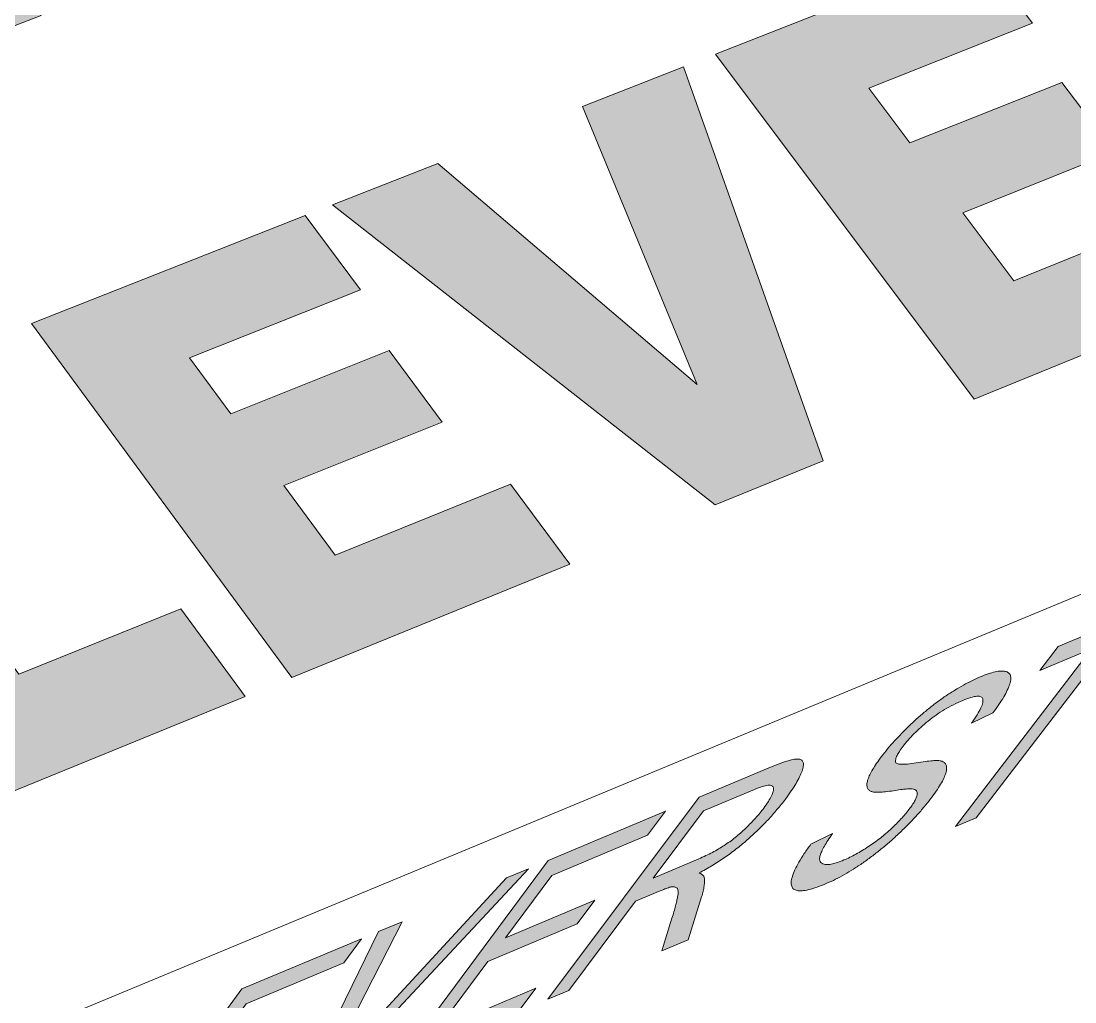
# Model space of a CAD drawing. Header units: millimetres. Extents: x 63.4 to 146.5, y -188.5 to -109.4.
# Drawn here: x 108.37 to 125.65, y -161.1 to -145.03 of the extents above; entities that cross this region are included whole.
import ezdxf

# ---------------------------------------------------------------- set-up
doc = ezdxf.new("R2010")
doc.units = ezdxf.units.MM
doc.header["$MEASUREMENT"] = 0
doc.layers.add('Ebene 1', color=7, linetype='Continuous', lineweight=0)

# ---------------------------------------------------------------- blocks, each defined once
blk = doc.blocks.new('Block_7')
at = {"layer": 'Ebene 1', "true_color": 0x1d1d1b, "transparency": 33554687}
h = blk.add_hatch(color=250, dxfattribs=at)
h.dxf.hatch_style = 2
h.paths.add_polyline_path([(127.412, -154.423), (125.37, -155.279), (125.07, -155.673), (125.92, -155.316), (123.689, -158.226), (124.029, -158.083), (126.261, -155.172), (127.11, -154.816), (127.412, -154.423)])
h = blk.add_hatch(color=250, dxfattribs=at)
h.dxf.hatch_style = 2
edge = h.paths.add_edge_path()
edge.add_spline(control_points=[(124.09, -155.777), (124.046, -155.796), (124.001, -155.816), (123.956, -155.838), (123.911, -155.861), (123.864, -155.885), (123.817, -155.911), (123.77, -155.938), (123.722, -155.966), (123.673, -155.996), (123.624, -156.026), (123.575, -156.058), (123.524, -156.092), (123.474, -156.126), (123.425, -156.161), (123.376, -156.198), (123.327, -156.234), (123.278, -156.272), (123.23, -156.311), (123.182, -156.35), (123.134, -156.391), (123.087, -156.432), (123.04, -156.474), (122.993, -156.518), (122.946, -156.562), (122.9, -156.607), (122.855, -156.651), (122.812, -156.695), (122.769, -156.739), (122.728, -156.783), (122.688, -156.826), (122.649, -156.87), (122.611, -156.913), (122.576, -156.956), (122.54, -156.998), (122.507, -157.041), (122.475, -157.082), (122.446, -157.12), (122.42, -157.157), (122.396, -157.191), (122.372, -157.226), (122.351, -157.259), (122.333, -157.29), (122.314, -157.321), (122.299, -157.351), (122.285, -157.378), (122.272, -157.406), (122.262, -157.432), (122.254, -157.456), (122.245, -157.481), (122.24, -157.503), (122.237, -157.524), (122.235, -157.544), (122.236, -157.562), (122.239, -157.578), (122.243, -157.594), (122.25, -157.608), (122.259, -157.619), (122.269, -157.631), (122.281, -157.641), (122.296, -157.648), (122.308, -157.655), (122.323, -157.659), (122.343, -157.662), (122.363, -157.665), (122.387, -157.667), (122.416, -157.667), (122.444, -157.666), (122.477, -157.664), (122.514, -157.661), (122.551, -157.657), (122.593, -157.652), (122.638, -157.646), (122.684, -157.638), (122.725, -157.632), (122.762, -157.627), (122.799, -157.622), (122.832, -157.618), (122.86, -157.616), (122.888, -157.613), (122.912, -157.611), (122.931, -157.611), (122.95, -157.61), (122.965, -157.61), (122.976, -157.612), (122.993, -157.614), (123.008, -157.617), (123.02, -157.622), (123.031, -157.627), (123.041, -157.634), (123.048, -157.642), (123.055, -157.65), (123.059, -157.66), (123.061, -157.671), (123.063, -157.682), (123.062, -157.695), (123.059, -157.71), (123.056, -157.724), (123.052, -157.739), (123.045, -157.756), (123.038, -157.773), (123.029, -157.791), (123.018, -157.811), (123.007, -157.831), (122.994, -157.853), (122.978, -157.875), (122.963, -157.898), (122.945, -157.922), (122.926, -157.948), (122.906, -157.974), (122.885, -158), (122.863, -158.026), (122.842, -158.051), (122.819, -158.077), (122.795, -158.103), (122.771, -158.129), (122.746, -158.155), (122.72, -158.181), (122.693, -158.207), (122.666, -158.233), (122.638, -158.26), (122.609, -158.287), (122.579, -158.314), (122.549, -158.34), (122.519, -158.366), (122.488, -158.391), (122.457, -158.416), (122.425, -158.441), (122.393, -158.465), (122.36, -158.488), (122.328, -158.512), (122.295, -158.535), (122.261, -158.557), (122.226, -158.58), (122.192, -158.602), (122.158, -158.622), (122.124, -158.643), (122.091, -158.662), (122.057, -158.681), (122.024, -158.699), (121.991, -158.716), (121.958, -158.732), (121.925, -158.748), (121.892, -158.763), (121.86, -158.776), (121.823, -158.792), (121.789, -158.805), (121.758, -158.816), (121.726, -158.826), (121.697, -158.835), (121.67, -158.84), (121.643, -158.846), (121.618, -158.85), (121.596, -158.851), (121.574, -158.852), (121.554, -158.851), (121.537, -158.847), (121.52, -158.843), (121.506, -158.837), (121.495, -158.829), (121.484, -158.821), (121.476, -158.811), (121.47, -158.799), (121.464, -158.787), (121.461, -158.773), (121.461, -158.757), (121.461, -158.741), (121.464, -158.724), (121.47, -158.704), (121.476, -158.683), (121.485, -158.66), (121.496, -158.635), (121.508, -158.609), (121.522, -158.581), (121.539, -158.551), (121.556, -158.521), (121.575, -158.489), (121.597, -158.454), (121.619, -158.42), (121.643, -158.383), (121.67, -158.344), (121.67, -158.344), (121.319, -158.516), (121.319, -158.516), (121.279, -158.571), (121.242, -158.622), (121.21, -158.671), (121.177, -158.721), (121.148, -158.767), (121.122, -158.812), (121.097, -158.856), (121.075, -158.898), (121.057, -158.937), (121.039, -158.976), (121.024, -159.012), (121.014, -159.047), (121.003, -159.08), (120.997, -159.111), (120.995, -159.137), (120.994, -159.164), (120.996, -159.186), (121.003, -159.205), (121.01, -159.225), (121.02, -159.24), (121.035, -159.252), (121.05, -159.264), (121.07, -159.272), (121.093, -159.276), (121.116, -159.282), (121.143, -159.283), (121.175, -159.281), (121.206, -159.278), (121.243, -159.272), (121.283, -159.262), (121.324, -159.252), (121.369, -159.238), (121.419, -159.221), (121.469, -159.203), (121.523, -159.182), (121.581, -159.157), (121.627, -159.138), (121.674, -159.116), (121.722, -159.092), (121.77, -159.069), (121.818, -159.043), (121.867, -159.015), (121.917, -158.987), (121.967, -158.957), (122.018, -158.924), (122.069, -158.892), (122.121, -158.857), (122.174, -158.821), (122.227, -158.784), (122.279, -158.746), (122.331, -158.706), (122.383, -158.667), (122.434, -158.626), (122.485, -158.585), (122.536, -158.543), (122.587, -158.5), (122.637, -158.455), (122.687, -158.411), (122.736, -158.366), (122.785, -158.319), (122.834, -158.272), (122.882, -158.225), (122.927, -158.179), (122.973, -158.132), (123.016, -158.086), (123.057, -158.041), (123.099, -157.996), (123.138, -157.951), (123.175, -157.906), (123.212, -157.862), (123.248, -157.818), (123.281, -157.774), (123.315, -157.73), (123.345, -157.688), (123.373, -157.648), (123.4, -157.608), (123.424, -157.571), (123.444, -157.536), (123.465, -157.5), (123.483, -157.468), (123.497, -157.437), (123.511, -157.406), (123.522, -157.378), (123.529, -157.352), (123.537, -157.326), (123.542, -157.302), (123.543, -157.28), (123.544, -157.259), (123.542, -157.24), (123.536, -157.223), (123.53, -157.206), (123.52, -157.192), (123.507, -157.181), (123.493, -157.169), (123.477, -157.16), (123.456, -157.154), (123.441, -157.15), (123.422, -157.148), (123.397, -157.147), (123.373, -157.146), (123.343, -157.147), (123.309, -157.149), (123.275, -157.152), (123.235, -157.156), (123.191, -157.162), (123.147, -157.167), (123.098, -157.175), (123.043, -157.184), (122.989, -157.193), (122.941, -157.2), (122.9, -157.204), (122.859, -157.208), (122.824, -157.209), (122.796, -157.208), (122.767, -157.206), (122.745, -157.202), (122.73, -157.196), (122.715, -157.189), (122.707, -157.179), (122.705, -157.166), (122.703, -157.154), (122.704, -157.14), (122.708, -157.123), (122.712, -157.106), (122.72, -157.087), (122.73, -157.066), (122.74, -157.045), (122.754, -157.022), (122.77, -156.996), (122.787, -156.971), (122.807, -156.943), (122.829, -156.913), (122.855, -156.879), (122.884, -156.844), (122.914, -156.81), (122.944, -156.775), (122.976, -156.741), (123.011, -156.706), (123.045, -156.671), (123.081, -156.637), (123.119, -156.603), (123.158, -156.568), (123.198, -156.534), (123.24, -156.5), (123.283, -156.465), (123.326, -156.432), (123.371, -156.401), (123.416, -156.369), (123.462, -156.34), (123.51, -156.311), (123.557, -156.283), (123.605, -156.257), (123.655, -156.232), (123.704, -156.207), (123.755, -156.184), (123.807, -156.162), (123.856, -156.141), (123.9, -156.125), (123.939, -156.114), (123.977, -156.102), (124.01, -156.095), (124.038, -156.093), (124.065, -156.09), (124.087, -156.093), (124.103, -156.1), (124.119, -156.107), (124.13, -156.118), (124.135, -156.134), (124.14, -156.151), (124.14, -156.171), (124.135, -156.196), (124.129, -156.221), (124.119, -156.25), (124.104, -156.283), (124.088, -156.317), (124.068, -156.354), (124.043, -156.396), (124.017, -156.438), (123.987, -156.484), (123.952, -156.535), (123.952, -156.535), (124.302, -156.367), (124.302, -156.367), (124.338, -156.318), (124.371, -156.272), (124.401, -156.228), (124.43, -156.184), (124.457, -156.143), (124.479, -156.103), (124.502, -156.064), (124.522, -156.027), (124.538, -155.992), (124.555, -155.957), (124.568, -155.924), (124.578, -155.893), (124.587, -155.863), (124.593, -155.837), (124.595, -155.813), (124.596, -155.789), (124.594, -155.769), (124.588, -155.751), (124.582, -155.734), (124.572, -155.72), (124.559, -155.709), (124.545, -155.698), (124.527, -155.69), (124.506, -155.685), (124.485, -155.68), (124.46, -155.678), (124.432, -155.68), (124.404, -155.681), (124.373, -155.686), (124.338, -155.694), (124.303, -155.701), (124.265, -155.712), (124.224, -155.726), (124.182, -155.74), (124.138, -155.757), (124.09, -155.777)], knot_values=[0, 0, 0, 0, 1, 1, 1, 2, 2, 2, 3, 3, 3, 4, 4, 4, 5, 5, 5, 6, 6, 6, 7, 7, 7, 8, 8, 8, 9, 9, 9, 10, 10, 10, 11, 11, 11, 12, 12, 12, 13, 13, 13, 14, 14, 14, 15, 15, 15, 16, 16, 16, 17, 17, 17, 18, 18, 18, 19, 19, 19, 20, 20, 20, 21, 21, 21, 22, 22, 22, 23, 23, 23, 24, 24, 24, 25, 25, 25, 26, 26, 26, 27, 27, 27, 28, 28, 28, 29, 29, 29, 30, 30, 30, 31, 31, 31, 32, 32, 32, 33, 33, 33, 34, 34, 34, 35, 35, 35, 36, 36, 36, 37, 37, 37, 38, 38, 38, 39, 39, 39, 40, 40, 40, 41, 41, 41, 42, 42, 42, 43, 43, 43, 44, 44, 44, 45, 45, 45, 46, 46, 46, 47, 47, 47, 48, 48, 48, 49, 49, 49, 50, 50, 50, 51, 51, 51, 52, 52, 52, 53, 53, 53, 54, 54, 54, 55, 55, 55, 56, 56, 56, 57, 57, 57, 58, 58, 58, 59, 59, 59, 60, 60, 60, 61, 61, 61, 62, 62, 62, 63, 63, 63, 64, 64, 64, 65, 65, 65, 66, 66, 66, 67, 67, 67, 68, 68, 68, 69, 69, 69, 70, 70, 70, 71, 71, 71, 72, 72, 72, 73, 73, 73, 74, 74, 74, 75, 75, 75, 76, 76, 76, 77, 77, 77, 78, 78, 78, 79, 79, 79, 80, 80, 80, 81, 81, 81, 82, 82, 82, 83, 83, 83, 84, 84, 84, 85, 85, 85, 86, 86, 86, 87, 87, 87, 88, 88, 88, 89, 89, 89, 90, 90, 90, 91, 91, 91, 92, 92, 92, 93, 93, 93, 94, 94, 94, 95, 95, 95, 96, 96, 96, 97, 97, 97, 98, 98, 98, 99, 99, 99, 100, 100, 100, 101, 101, 101, 102, 102, 102, 103, 103, 103, 104, 104, 104, 105, 105, 105, 106, 106, 106, 107, 107, 107, 108, 108, 108, 109, 109, 109, 110, 110, 110, 111, 111, 111, 112, 112, 112, 113, 113, 113, 114, 114, 114, 115, 115, 115, 116, 116, 116, 117, 117, 117, 118, 118, 118, 119, 119, 119, 120, 120, 120, 121, 121, 121, 122, 122, 122, 123, 123, 123, 124, 124, 124, 125, 125, 125, 126, 126, 126, 127, 127, 127, 128, 128, 128, 129, 129, 129, 130, 130, 130, 131, 131, 131, 132, 132, 132, 133, 133, 133, 134, 134, 134, 134], degree=3, periodic=0)
edge.add_line((124.09, -155.777), (124.09, -155.777))
h = blk.add_hatch(color=250, dxfattribs=at)
h.dxf.hatch_style = 2
edge = h.paths.add_edge_path()
edge.add_spline(control_points=[(120.655, -157.256), (120.655, -157.256), (119.485, -157.747), (119.485, -157.747), (119.485, -157.747), (117.004, -161.058), (117.004, -161.058), (117.004, -161.058), (117.35, -160.912), (117.35, -160.912), (117.35, -160.912), (118.445, -159.452), (118.445, -159.452), (118.445, -159.452), (118.848, -159.282), (118.848, -159.282), (118.871, -159.273), (118.891, -159.264), (118.91, -159.257), (118.929, -159.249), (118.946, -159.243), (118.961, -159.237), (118.977, -159.232), (118.99, -159.227), (119.002, -159.224), (119.013, -159.22), (119.023, -159.217), (119.03, -159.215), (119.041, -159.214), (119.05, -159.214), (119.059, -159.214), (119.068, -159.214), (119.077, -159.215), (119.085, -159.217), (119.092, -159.219), (119.1, -159.221), (119.106, -159.225), (119.113, -159.228), (119.119, -159.232), (119.124, -159.237), (119.129, -159.242), (119.133, -159.249), (119.136, -159.257), (119.139, -159.266), (119.141, -159.276), (119.141, -159.289), (119.142, -159.301), (119.142, -159.315), (119.14, -159.33), (119.139, -159.346), (119.136, -159.364), (119.133, -159.383), (119.129, -159.403), (119.125, -159.425), (119.119, -159.449), (119.114, -159.473), (119.107, -159.5), (119.1, -159.529), (119.092, -159.558), (119.083, -159.589), (119.074, -159.623), (119.064, -159.657), (119.053, -159.693), (119.041, -159.732), (119.041, -159.732), (118.873, -160.267), (118.873, -160.267), (118.873, -160.267), (119.305, -160.083), (119.305, -160.083), (119.305, -160.083), (119.527, -159.382), (119.527, -159.382), (119.537, -159.348), (119.546, -159.316), (119.553, -159.286), (119.56, -159.255), (119.565, -159.227), (119.569, -159.201), (119.572, -159.174), (119.575, -159.15), (119.575, -159.127), (119.575, -159.104), (119.574, -159.083), (119.571, -159.064), (119.569, -159.056), (119.566, -159.049), (119.561, -159.041), (119.556, -159.034), (119.55, -159.028), (119.543, -159.021), (119.536, -159.015), (119.528, -159.009), (119.518, -159.004), (119.508, -158.999), (119.497, -158.994), (119.485, -158.989), (119.556, -158.952), (119.626, -158.912), (119.695, -158.871), (119.763, -158.83), (119.83, -158.786), (119.896, -158.741), (119.961, -158.696), (120.025, -158.65), (120.088, -158.601), (120.151, -158.552), (120.213, -158.501), (120.273, -158.448), (120.334, -158.395), (120.392, -158.341), (120.449, -158.286), (120.505, -158.232), (120.559, -158.176), (120.612, -158.121), (120.664, -158.065), (120.714, -158.008), (120.762, -157.951), (120.811, -157.894), (120.857, -157.836), (120.901, -157.777), (120.936, -157.73), (120.968, -157.686), (120.997, -157.644), (121.026, -157.602), (121.051, -157.562), (121.074, -157.524), (121.096, -157.486), (121.116, -157.45), (121.132, -157.416), (121.149, -157.382), (121.162, -157.349), (121.173, -157.319), (121.184, -157.288), (121.191, -157.261), (121.194, -157.238), (121.197, -157.214), (121.196, -157.194), (121.192, -157.178), (121.188, -157.162), (121.18, -157.149), (121.168, -157.14), (121.156, -157.131), (121.14, -157.125), (121.121, -157.123), (121.102, -157.12), (121.078, -157.121), (121.05, -157.126), (121.021, -157.13), (120.987, -157.138), (120.948, -157.149), (120.909, -157.16), (120.865, -157.175), (120.816, -157.193), (120.768, -157.21), (120.714, -157.232), (120.655, -157.256)], knot_values=[0, 0, 0, 0, 1, 1, 1, 2, 2, 2, 3, 3, 3, 4, 4, 4, 5, 5, 5, 6, 6, 6, 7, 7, 7, 8, 8, 8, 9, 9, 9, 10, 10, 10, 11, 11, 11, 12, 12, 12, 13, 13, 13, 14, 14, 14, 15, 15, 15, 16, 16, 16, 17, 17, 17, 18, 18, 18, 19, 19, 19, 20, 20, 20, 21, 21, 21, 22, 22, 22, 23, 23, 23, 24, 24, 24, 25, 25, 25, 26, 26, 26, 27, 27, 27, 28, 28, 28, 29, 29, 29, 30, 30, 30, 31, 31, 31, 32, 32, 32, 33, 33, 33, 34, 34, 34, 35, 35, 35, 36, 36, 36, 37, 37, 37, 38, 38, 38, 39, 39, 39, 40, 40, 40, 41, 41, 41, 42, 42, 42, 43, 43, 43, 44, 44, 44, 45, 45, 45, 46, 46, 46, 47, 47, 47, 48, 48, 48, 49, 49, 49, 50, 50, 50, 51, 51, 51, 52, 52, 52, 52], degree=3, periodic=0)
edge.add_line((120.655, -157.256), (120.655, -157.256))
edge = h.paths.add_edge_path()
edge.add_spline(control_points=[(118.731, -159.072), (118.731, -159.072), (119.556, -157.971), (119.556, -157.971), (119.556, -157.971), (120.391, -157.62), (120.391, -157.62), (120.44, -157.6), (120.483, -157.584), (120.52, -157.573), (120.557, -157.561), (120.589, -157.555), (120.615, -157.552), (120.641, -157.55), (120.662, -157.553), (120.676, -157.56), (120.691, -157.566), (120.7, -157.578), (120.703, -157.594), (120.706, -157.61), (120.705, -157.629), (120.7, -157.651), (120.695, -157.673), (120.686, -157.697), (120.673, -157.725), (120.66, -157.753), (120.643, -157.783), (120.621, -157.817), (120.599, -157.851), (120.574, -157.887), (120.544, -157.927), (120.524, -157.954), (120.503, -157.981), (120.48, -158.008), (120.458, -158.035), (120.435, -158.062), (120.411, -158.089), (120.386, -158.116), (120.361, -158.143), (120.334, -158.171), (120.308, -158.198), (120.28, -158.226), (120.251, -158.254), (120.222, -158.282), (120.193, -158.308), (120.164, -158.334), (120.135, -158.359), (120.105, -158.384), (120.076, -158.408), (120.046, -158.432), (120.017, -158.455), (119.987, -158.476), (119.957, -158.498), (119.927, -158.518), (119.898, -158.537), (119.868, -158.557), (119.836, -158.576), (119.804, -158.595), (119.771, -158.614), (119.738, -158.633), (119.703, -158.651), (119.668, -158.67), (119.632, -158.687), (119.595, -158.705), (119.557, -158.722), (119.519, -158.74), (119.479, -158.756), (119.479, -158.756), (118.731, -159.072), (118.731, -159.072)], knot_values=[0, 0, 0, 0, 1, 1, 1, 2, 2, 2, 3, 3, 3, 4, 4, 4, 5, 5, 5, 6, 6, 6, 7, 7, 7, 8, 8, 8, 9, 9, 9, 10, 10, 10, 11, 11, 11, 12, 12, 12, 13, 13, 13, 14, 14, 14, 15, 15, 15, 16, 16, 16, 17, 17, 17, 18, 18, 18, 19, 19, 19, 20, 20, 20, 21, 21, 21, 22, 22, 22, 23, 23, 23, 23], degree=3, periodic=0)
edge.add_line((118.731, -159.072), (118.731, -159.072))
h = blk.add_hatch(color=250, dxfattribs=at)
h.dxf.hatch_style = 2
h.paths.add_polyline_path([(118.934, -157.978), (117.011, -158.784), (114.55, -162.098), (116.519, -161.264), (116.807, -160.878), (115.188, -161.563), (116.023, -160.441), (117.487, -159.824), (117.779, -159.434), (116.313, -160.051), (117.072, -159.03), (118.639, -158.372), (118.934, -157.978)])
h = blk.add_hatch(color=250, dxfattribs=at)
h.dxf.hatch_style = 2
edge = h.paths.add_edge_path()
edge.add_spline(control_points=[(116.688, -158.92), (116.688, -158.92), (116.327, -159.071), (116.327, -159.071), (116.327, -159.071), (113.816, -161.793), (113.816, -161.793), (113.768, -161.844), (113.722, -161.894), (113.676, -161.944), (113.63, -161.995), (113.584, -162.045), (113.539, -162.094), (113.494, -162.144), (113.45, -162.194), (113.406, -162.243), (113.362, -162.293), (113.318, -162.342), (113.274, -162.391), (113.296, -162.353), (113.317, -162.315), (113.339, -162.276), (113.36, -162.237), (113.382, -162.198), (113.403, -162.158), (113.424, -162.118), (113.446, -162.078), (113.467, -162.037), (113.488, -161.996), (113.509, -161.955), (113.53, -161.913), (113.53, -161.913), (114.618, -159.787), (114.618, -159.787), (114.618, -159.787), (114.233, -159.949), (114.233, -159.949), (114.233, -159.949), (112.827, -162.828), (112.827, -162.828), (112.827, -162.828), (113.188, -162.675), (113.188, -162.675), (113.188, -162.675), (116.688, -158.92), (116.688, -158.92)], knot_values=[0, 0, 0, 0, 1, 1, 1, 2, 2, 2, 3, 3, 3, 4, 4, 4, 5, 5, 5, 6, 6, 6, 7, 7, 7, 8, 8, 8, 9, 9, 9, 10, 10, 10, 11, 11, 11, 12, 12, 12, 13, 13, 13, 14, 14, 14, 15, 15, 15, 15], degree=3, periodic=0)
edge.add_line((116.688, -158.92), (116.688, -158.92))
h = blk.add_hatch(color=250, dxfattribs=at)
h.dxf.hatch_style = 2
h.paths.add_polyline_path([(113.95, -160.068), (111.99, -160.889), (109.569, -164.208), (111.575, -163.358), (111.858, -162.972), (110.209, -163.67), (111.03, -162.546), (112.522, -161.917), (112.809, -161.526), (111.316, -162.155), (112.063, -161.133), (113.66, -160.463), (113.95, -160.068)])
at = {"layer": 'Ebene 1'}
for points in [[(127.412, -154.423), (125.37, -155.279), (125.07, -155.673), (125.92, -155.316), (123.689, -158.226), (124.029, -158.083), (126.261, -155.172), (127.11, -154.816), (127.412, -154.423)], [(118.934, -157.978), (117.011, -158.784), (114.55, -162.098), (116.519, -161.264), (116.807, -160.878), (115.188, -161.563), (116.023, -160.441), (117.487, -159.824), (117.779, -159.434), (116.313, -160.051), (117.072, -159.03), (118.639, -158.372), (118.934, -157.978)], [(113.95, -160.068), (111.99, -160.889), (109.569, -164.208), (111.575, -163.358), (111.858, -162.972), (110.209, -163.67), (111.03, -162.546), (112.522, -161.917), (112.809, -161.526), (111.316, -162.155), (112.063, -161.133), (113.66, -160.463), (113.95, -160.068)]]:
    blk.add_lwpolyline(points, dxfattribs=at)
for points, knots in [([(124.09, -155.777), (124.046, -155.796), (124.001, -155.816), (123.956, -155.838), (123.911, -155.861), (123.864, -155.885), (123.817, -155.911), (123.77, -155.938), (123.722, -155.966), (123.673, -155.996), (123.624, -156.026), (123.575, -156.058), (123.524, -156.092), (123.474, -156.126), (123.425, -156.161), (123.376, -156.198), (123.327, -156.234), (123.278, -156.272), (123.23, -156.311), (123.182, -156.35), (123.134, -156.391), (123.087, -156.432), (123.04, -156.474), (122.993, -156.518), (122.946, -156.562), (122.9, -156.607), (122.855, -156.651), (122.812, -156.695), (122.769, -156.739), (122.728, -156.783), (122.688, -156.826), (122.649, -156.87), (122.611, -156.913), (122.576, -156.956), (122.54, -156.998), (122.507, -157.041), (122.475, -157.082), (122.446, -157.12), (122.42, -157.157), (122.396, -157.191), (122.372, -157.226), (122.351, -157.259), (122.333, -157.29), (122.314, -157.321), (122.299, -157.351), (122.285, -157.378), (122.272, -157.406), (122.262, -157.432), (122.254, -157.456), (122.245, -157.481), (122.24, -157.503), (122.237, -157.524), (122.235, -157.544), (122.236, -157.562), (122.239, -157.578), (122.243, -157.594), (122.25, -157.608), (122.259, -157.619), (122.269, -157.631), (122.281, -157.641), (122.296, -157.648), (122.308, -157.655), (122.323, -157.659), (122.343, -157.662), (122.363, -157.665), (122.387, -157.667), (122.416, -157.667), (122.444, -157.666), (122.477, -157.664), (122.514, -157.661), (122.551, -157.657), (122.593, -157.652), (122.638, -157.646), (122.684, -157.638), (122.725, -157.632), (122.762, -157.627), (122.799, -157.622), (122.832, -157.618), (122.86, -157.616), (122.888, -157.613), (122.912, -157.611), (122.931, -157.611), (122.95, -157.61), (122.965, -157.61), (122.976, -157.612), (122.993, -157.614), (123.008, -157.617), (123.02, -157.622), (123.031, -157.627), (123.041, -157.634), (123.048, -157.642), (123.055, -157.65), (123.059, -157.66), (123.061, -157.671), (123.063, -157.682), (123.062, -157.695), (123.059, -157.71), (123.056, -157.724), (123.052, -157.739), (123.045, -157.756), (123.038, -157.773), (123.029, -157.791), (123.018, -157.811), (123.007, -157.831), (122.994, -157.853), (122.978, -157.875), (122.963, -157.898), (122.945, -157.922), (122.926, -157.948), (122.906, -157.974), (122.885, -158), (122.863, -158.026), (122.842, -158.051), (122.819, -158.077), (122.795, -158.103), (122.771, -158.129), (122.746, -158.155), (122.72, -158.181), (122.693, -158.207), (122.666, -158.233), (122.638, -158.26), (122.609, -158.287), (122.579, -158.314), (122.549, -158.34), (122.519, -158.366), (122.488, -158.391), (122.457, -158.416), (122.425, -158.441), (122.393, -158.465), (122.36, -158.488), (122.328, -158.512), (122.295, -158.535), (122.261, -158.557), (122.226, -158.58), (122.192, -158.602), (122.158, -158.622), (122.124, -158.643), (122.091, -158.662), (122.057, -158.681), (122.024, -158.699), (121.991, -158.716), (121.958, -158.732), (121.925, -158.748), (121.892, -158.763), (121.86, -158.776), (121.823, -158.792), (121.789, -158.805), (121.758, -158.816), (121.726, -158.826), (121.697, -158.835), (121.67, -158.84), (121.643, -158.846), (121.618, -158.85), (121.596, -158.851), (121.574, -158.852), (121.554, -158.851), (121.537, -158.847), (121.52, -158.843), (121.506, -158.837), (121.495, -158.829), (121.484, -158.821), (121.476, -158.811), (121.47, -158.799), (121.464, -158.787), (121.461, -158.773), (121.461, -158.757), (121.461, -158.741), (121.464, -158.724), (121.47, -158.704), (121.476, -158.683), (121.485, -158.66), (121.496, -158.635), (121.508, -158.609), (121.522, -158.581), (121.539, -158.551), (121.556, -158.521), (121.575, -158.489), (121.597, -158.454), (121.619, -158.42), (121.643, -158.383), (121.67, -158.344), (121.67, -158.344), (121.319, -158.516), (121.319, -158.516), (121.279, -158.571), (121.242, -158.622), (121.21, -158.671), (121.177, -158.721), (121.148, -158.767), (121.122, -158.812), (121.097, -158.856), (121.075, -158.898), (121.057, -158.937), (121.039, -158.976), (121.024, -159.012), (121.014, -159.047), (121.003, -159.08), (120.997, -159.111), (120.995, -159.137), (120.994, -159.164), (120.996, -159.186), (121.003, -159.205), (121.01, -159.225), (121.02, -159.24), (121.035, -159.252), (121.05, -159.264), (121.07, -159.272), (121.093, -159.276), (121.116, -159.282), (121.143, -159.283), (121.175, -159.281), (121.206, -159.278), (121.243, -159.272), (121.283, -159.262), (121.324, -159.252), (121.369, -159.238), (121.419, -159.221), (121.469, -159.203), (121.523, -159.182), (121.581, -159.157), (121.627, -159.138), (121.674, -159.116), (121.722, -159.092), (121.77, -159.069), (121.818, -159.043), (121.867, -159.015), (121.917, -158.987), (121.967, -158.957), (122.018, -158.924), (122.069, -158.892), (122.121, -158.857), (122.174, -158.821), (122.227, -158.784), (122.279, -158.746), (122.331, -158.706), (122.383, -158.667), (122.434, -158.626), (122.485, -158.585), (122.536, -158.543), (122.587, -158.5), (122.637, -158.455), (122.687, -158.411), (122.736, -158.366), (122.785, -158.319), (122.834, -158.272), (122.882, -158.225), (122.927, -158.179), (122.973, -158.132), (123.016, -158.086), (123.057, -158.041), (123.099, -157.996), (123.138, -157.951), (123.175, -157.906), (123.212, -157.862), (123.248, -157.818), (123.281, -157.774), (123.315, -157.73), (123.345, -157.688), (123.373, -157.648), (123.4, -157.608), (123.424, -157.571), (123.444, -157.536), (123.465, -157.5), (123.483, -157.468), (123.497, -157.437), (123.511, -157.406), (123.522, -157.378), (123.529, -157.352), (123.537, -157.326), (123.542, -157.302), (123.543, -157.28), (123.544, -157.259), (123.542, -157.24), (123.536, -157.223), (123.53, -157.206), (123.52, -157.192), (123.507, -157.181), (123.493, -157.169), (123.477, -157.16), (123.456, -157.154), (123.441, -157.15), (123.422, -157.148), (123.397, -157.147), (123.373, -157.146), (123.343, -157.147), (123.309, -157.149), (123.275, -157.152), (123.235, -157.156), (123.191, -157.162), (123.147, -157.167), (123.098, -157.175), (123.043, -157.184), (122.989, -157.193), (122.941, -157.2), (122.9, -157.204), (122.859, -157.208), (122.824, -157.209), (122.796, -157.208), (122.767, -157.206), (122.745, -157.202), (122.73, -157.196), (122.715, -157.189), (122.707, -157.179), (122.705, -157.166), (122.703, -157.154), (122.704, -157.14), (122.708, -157.123), (122.712, -157.106), (122.72, -157.087), (122.73, -157.066), (122.74, -157.045), (122.754, -157.022), (122.77, -156.996), (122.787, -156.971), (122.807, -156.943), (122.829, -156.913), (122.855, -156.879), (122.884, -156.844), (122.914, -156.81), (122.944, -156.775), (122.976, -156.741), (123.011, -156.706), (123.045, -156.671), (123.081, -156.637), (123.119, -156.603), (123.158, -156.568), (123.198, -156.534), (123.24, -156.5), (123.283, -156.465), (123.326, -156.432), (123.371, -156.401), (123.416, -156.369), (123.462, -156.34), (123.51, -156.311), (123.557, -156.283), (123.605, -156.257), (123.655, -156.232), (123.704, -156.207), (123.755, -156.184), (123.807, -156.162), (123.856, -156.141), (123.9, -156.125), (123.939, -156.114), (123.977, -156.102), (124.01, -156.095), (124.038, -156.093), (124.065, -156.09), (124.087, -156.093), (124.103, -156.1), (124.119, -156.107), (124.13, -156.118), (124.135, -156.134), (124.14, -156.151), (124.14, -156.171), (124.135, -156.196), (124.129, -156.221), (124.119, -156.25), (124.104, -156.283), (124.088, -156.317), (124.068, -156.354), (124.043, -156.396), (124.017, -156.438), (123.987, -156.484), (123.952, -156.535), (123.952, -156.535), (124.302, -156.367), (124.302, -156.367), (124.338, -156.318), (124.371, -156.272), (124.401, -156.228), (124.43, -156.184), (124.457, -156.143), (124.479, -156.103), (124.502, -156.064), (124.522, -156.027), (124.538, -155.992), (124.555, -155.957), (124.568, -155.924), (124.578, -155.893), (124.587, -155.863), (124.593, -155.837), (124.595, -155.813), (124.596, -155.789), (124.594, -155.769), (124.588, -155.751), (124.582, -155.734), (124.572, -155.72), (124.559, -155.709), (124.545, -155.698), (124.527, -155.69), (124.506, -155.685), (124.485, -155.68), (124.46, -155.678), (124.432, -155.68), (124.404, -155.681), (124.373, -155.686), (124.338, -155.694), (124.303, -155.701), (124.265, -155.712), (124.224, -155.726), (124.182, -155.74), (124.138, -155.757), (124.09, -155.777)], [0, 0, 0, 0, 1, 1, 1, 2, 2, 2, 3, 3, 3, 4, 4, 4, 5, 5, 5, 6, 6, 6, 7, 7, 7, 8, 8, 8, 9, 9, 9, 10, 10, 10, 11, 11, 11, 12, 12, 12, 13, 13, 13, 14, 14, 14, 15, 15, 15, 16, 16, 16, 17, 17, 17, 18, 18, 18, 19, 19, 19, 20, 20, 20, 21, 21, 21, 22, 22, 22, 23, 23, 23, 24, 24, 24, 25, 25, 25, 26, 26, 26, 27, 27, 27, 28, 28, 28, 29, 29, 29, 30, 30, 30, 31, 31, 31, 32, 32, 32, 33, 33, 33, 34, 34, 34, 35, 35, 35, 36, 36, 36, 37, 37, 37, 38, 38, 38, 39, 39, 39, 40, 40, 40, 41, 41, 41, 42, 42, 42, 43, 43, 43, 44, 44, 44, 45, 45, 45, 46, 46, 46, 47, 47, 47, 48, 48, 48, 49, 49, 49, 50, 50, 50, 51, 51, 51, 52, 52, 52, 53, 53, 53, 54, 54, 54, 55, 55, 55, 56, 56, 56, 57, 57, 57, 58, 58, 58, 59, 59, 59, 60, 60, 60, 61, 61, 61, 62, 62, 62, 63, 63, 63, 64, 64, 64, 65, 65, 65, 66, 66, 66, 67, 67, 67, 68, 68, 68, 69, 69, 69, 70, 70, 70, 71, 71, 71, 72, 72, 72, 73, 73, 73, 74, 74, 74, 75, 75, 75, 76, 76, 76, 77, 77, 77, 78, 78, 78, 79, 79, 79, 80, 80, 80, 81, 81, 81, 82, 82, 82, 83, 83, 83, 84, 84, 84, 85, 85, 85, 86, 86, 86, 87, 87, 87, 88, 88, 88, 89, 89, 89, 90, 90, 90, 91, 91, 91, 92, 92, 92, 93, 93, 93, 94, 94, 94, 95, 95, 95, 96, 96, 96, 97, 97, 97, 98, 98, 98, 99, 99, 99, 100, 100, 100, 101, 101, 101, 102, 102, 102, 103, 103, 103, 104, 104, 104, 105, 105, 105, 106, 106, 106, 107, 107, 107, 108, 108, 108, 109, 109, 109, 110, 110, 110, 111, 111, 111, 112, 112, 112, 113, 113, 113, 114, 114, 114, 115, 115, 115, 116, 116, 116, 117, 117, 117, 118, 118, 118, 119, 119, 119, 120, 120, 120, 121, 121, 121, 122, 122, 122, 123, 123, 123, 124, 124, 124, 125, 125, 125, 126, 126, 126, 127, 127, 127, 128, 128, 128, 129, 129, 129, 130, 130, 130, 131, 131, 131, 132, 132, 132, 133, 133, 133, 134, 134, 134, 134]), ([(120.655, -157.256), (120.655, -157.256), (119.485, -157.747), (119.485, -157.747), (119.485, -157.747), (117.004, -161.058), (117.004, -161.058), (117.004, -161.058), (117.35, -160.912), (117.35, -160.912), (117.35, -160.912), (118.445, -159.452), (118.445, -159.452), (118.445, -159.452), (118.848, -159.282), (118.848, -159.282), (118.871, -159.273), (118.891, -159.264), (118.91, -159.257), (118.929, -159.249), (118.946, -159.243), (118.961, -159.237), (118.977, -159.232), (118.99, -159.227), (119.002, -159.224), (119.013, -159.22), (119.023, -159.217), (119.03, -159.215), (119.041, -159.214), (119.05, -159.214), (119.059, -159.214), (119.068, -159.214), (119.077, -159.215), (119.085, -159.217), (119.092, -159.219), (119.1, -159.221), (119.106, -159.225), (119.113, -159.228), (119.119, -159.232), (119.124, -159.237), (119.129, -159.242), (119.133, -159.249), (119.136, -159.257), (119.139, -159.266), (119.141, -159.276), (119.141, -159.289), (119.142, -159.301), (119.142, -159.315), (119.14, -159.33), (119.139, -159.346), (119.136, -159.364), (119.133, -159.383), (119.129, -159.403), (119.125, -159.425), (119.119, -159.449), (119.114, -159.473), (119.107, -159.5), (119.1, -159.529), (119.092, -159.558), (119.083, -159.589), (119.074, -159.623), (119.064, -159.657), (119.053, -159.693), (119.041, -159.732), (119.041, -159.732), (118.873, -160.267), (118.873, -160.267), (118.873, -160.267), (119.305, -160.083), (119.305, -160.083), (119.305, -160.083), (119.527, -159.382), (119.527, -159.382), (119.537, -159.348), (119.546, -159.316), (119.553, -159.286), (119.56, -159.255), (119.565, -159.227), (119.569, -159.201), (119.572, -159.174), (119.575, -159.15), (119.575, -159.127), (119.575, -159.104), (119.574, -159.083), (119.571, -159.064), (119.569, -159.056), (119.566, -159.049), (119.561, -159.041), (119.556, -159.034), (119.55, -159.028), (119.543, -159.021), (119.536, -159.015), (119.528, -159.009), (119.518, -159.004), (119.508, -158.999), (119.497, -158.994), (119.485, -158.989), (119.556, -158.952), (119.626, -158.912), (119.695, -158.871), (119.763, -158.83), (119.83, -158.786), (119.896, -158.741), (119.961, -158.696), (120.025, -158.65), (120.088, -158.601), (120.151, -158.552), (120.213, -158.501), (120.273, -158.448), (120.334, -158.395), (120.392, -158.341), (120.449, -158.286), (120.505, -158.232), (120.559, -158.176), (120.612, -158.121), (120.664, -158.065), (120.714, -158.008), (120.762, -157.951), (120.811, -157.894), (120.857, -157.836), (120.901, -157.777), (120.936, -157.73), (120.968, -157.686), (120.997, -157.644), (121.026, -157.602), (121.051, -157.562), (121.074, -157.524), (121.096, -157.486), (121.116, -157.45), (121.132, -157.416), (121.149, -157.382), (121.162, -157.349), (121.173, -157.319), (121.184, -157.288), (121.191, -157.261), (121.194, -157.238), (121.197, -157.214), (121.196, -157.194), (121.192, -157.178), (121.188, -157.162), (121.18, -157.149), (121.168, -157.14), (121.156, -157.131), (121.14, -157.125), (121.121, -157.123), (121.102, -157.12), (121.078, -157.121), (121.05, -157.126), (121.021, -157.13), (120.987, -157.138), (120.948, -157.149), (120.909, -157.16), (120.865, -157.175), (120.816, -157.193), (120.768, -157.21), (120.714, -157.232), (120.655, -157.256)], [0, 0, 0, 0, 1, 1, 1, 2, 2, 2, 3, 3, 3, 4, 4, 4, 5, 5, 5, 6, 6, 6, 7, 7, 7, 8, 8, 8, 9, 9, 9, 10, 10, 10, 11, 11, 11, 12, 12, 12, 13, 13, 13, 14, 14, 14, 15, 15, 15, 16, 16, 16, 17, 17, 17, 18, 18, 18, 19, 19, 19, 20, 20, 20, 21, 21, 21, 22, 22, 22, 23, 23, 23, 24, 24, 24, 25, 25, 25, 26, 26, 26, 27, 27, 27, 28, 28, 28, 29, 29, 29, 30, 30, 30, 31, 31, 31, 32, 32, 32, 33, 33, 33, 34, 34, 34, 35, 35, 35, 36, 36, 36, 37, 37, 37, 38, 38, 38, 39, 39, 39, 40, 40, 40, 41, 41, 41, 42, 42, 42, 43, 43, 43, 44, 44, 44, 45, 45, 45, 46, 46, 46, 47, 47, 47, 48, 48, 48, 49, 49, 49, 50, 50, 50, 51, 51, 51, 52, 52, 52, 52]), ([(118.731, -159.072), (118.731, -159.072), (119.556, -157.971), (119.556, -157.971), (119.556, -157.971), (120.391, -157.62), (120.391, -157.62), (120.44, -157.6), (120.483, -157.584), (120.52, -157.573), (120.557, -157.561), (120.589, -157.555), (120.615, -157.552), (120.641, -157.55), (120.662, -157.553), (120.676, -157.56), (120.691, -157.566), (120.7, -157.578), (120.703, -157.594), (120.706, -157.61), (120.705, -157.629), (120.7, -157.651), (120.695, -157.673), (120.686, -157.697), (120.673, -157.725), (120.66, -157.753), (120.643, -157.783), (120.621, -157.817), (120.599, -157.851), (120.574, -157.887), (120.544, -157.927), (120.524, -157.954), (120.503, -157.981), (120.48, -158.008), (120.458, -158.035), (120.435, -158.062), (120.411, -158.089), (120.386, -158.116), (120.361, -158.143), (120.334, -158.171), (120.308, -158.198), (120.28, -158.226), (120.251, -158.254), (120.222, -158.282), (120.193, -158.308), (120.164, -158.334), (120.135, -158.359), (120.105, -158.384), (120.076, -158.408), (120.046, -158.432), (120.017, -158.455), (119.987, -158.476), (119.957, -158.498), (119.927, -158.518), (119.898, -158.537), (119.868, -158.557), (119.836, -158.576), (119.804, -158.595), (119.771, -158.614), (119.738, -158.633), (119.703, -158.651), (119.668, -158.67), (119.632, -158.687), (119.595, -158.705), (119.557, -158.722), (119.519, -158.74), (119.479, -158.756), (119.479, -158.756), (118.731, -159.072), (118.731, -159.072)], [0, 0, 0, 0, 1, 1, 1, 2, 2, 2, 3, 3, 3, 4, 4, 4, 5, 5, 5, 6, 6, 6, 7, 7, 7, 8, 8, 8, 9, 9, 9, 10, 10, 10, 11, 11, 11, 12, 12, 12, 13, 13, 13, 14, 14, 14, 15, 15, 15, 16, 16, 16, 17, 17, 17, 18, 18, 18, 19, 19, 19, 20, 20, 20, 21, 21, 21, 22, 22, 22, 23, 23, 23, 23]), ([(116.688, -158.92), (116.688, -158.92), (116.327, -159.071), (116.327, -159.071), (116.327, -159.071), (113.816, -161.793), (113.816, -161.793), (113.768, -161.844), (113.722, -161.894), (113.676, -161.944), (113.63, -161.995), (113.584, -162.045), (113.539, -162.094), (113.494, -162.144), (113.45, -162.194), (113.406, -162.243), (113.362, -162.293), (113.318, -162.342), (113.274, -162.391), (113.296, -162.353), (113.317, -162.315), (113.339, -162.276), (113.36, -162.237), (113.382, -162.198), (113.403, -162.158), (113.424, -162.118), (113.446, -162.078), (113.467, -162.037), (113.488, -161.996), (113.509, -161.955), (113.53, -161.913), (113.53, -161.913), (114.618, -159.787), (114.618, -159.787), (114.618, -159.787), (114.233, -159.949), (114.233, -159.949), (114.233, -159.949), (112.827, -162.828), (112.827, -162.828), (112.827, -162.828), (113.188, -162.675), (113.188, -162.675), (113.188, -162.675), (116.688, -158.92), (116.688, -158.92)], [0, 0, 0, 0, 1, 1, 1, 2, 2, 2, 3, 3, 3, 4, 4, 4, 5, 5, 5, 6, 6, 6, 7, 7, 7, 8, 8, 8, 9, 9, 9, 10, 10, 10, 11, 11, 11, 12, 12, 12, 13, 13, 13, 14, 14, 14, 15, 15, 15, 15])]:
    blk.add_open_spline(points, degree=3, knots=knots, dxfattribs=at)
blk = doc.blocks.new('Block_6')
at = {"layer": 'Ebene 1'}
blk.add_lwpolyline([(146.454, -145.82), (124.749, -172.34), (88.838, -188.484), (108.203, -161.709)], close=True, dxfattribs=at)
blk.add_blockref('Block_7', (0, 0), dxfattribs=at)
blk = doc.blocks.new('Block_5')
at = {"layer": 'Ebene 1'}
blk.add_blockref('Block_6', (0, 0), dxfattribs=at)
blk = doc.blocks.new('Block_10')
at = {"layer": 'Ebene 1', "true_color": 0x3d3d3c, "transparency": 33554687}
h = blk.add_hatch(color=250, dxfattribs=at)
h.dxf.hatch_style = 2
h.paths.add_polyline_path([(104.523, -139.286), (102.836, -139.911), (107.018, -145.584), (108.702, -144.937), (104.523, -139.286)])
h = blk.add_hatch(color=250, dxfattribs=at)
h.dxf.hatch_style = 2
h.paths.add_polyline_path([(124.055, -143.878), (119.753, -145.571), (123.995, -151.225), (128.361, -149.444), (127.398, -148.17), (124.642, -149.284), (123.806, -148.173), (126.293, -147.173), (125.431, -146.033), (122.942, -147.025), (122.269, -146.131), (124.953, -145.066), (124.055, -143.878)])
h = blk.add_hatch(color=250, dxfattribs=at)
h.dxf.hatch_style = 2
h.paths.add_polyline_path([(119.229, -145.778), (117.576, -146.428), (119.455, -150.985), (115.203, -147.362), (113.477, -148.041), (119.748, -152.957), (121.52, -152.234), (119.229, -145.778)])
h = blk.add_hatch(color=250, dxfattribs=at)
h.dxf.hatch_style = 2
h.paths.add_polyline_path([(113.03, -148.217), (108.54, -149.983), (112.808, -155.786), (117.366, -153.928), (116.396, -152.619), (113.52, -153.783), (112.678, -152.642), (115.274, -151.599), (114.407, -150.428), (111.81, -151.464), (111.132, -150.546), (113.933, -149.435), (113.03, -148.217)])
h = blk.add_hatch(color=250, dxfattribs=at)
h.dxf.hatch_style = 2
h.paths.add_polyline_path([(105.118, -151.329), (103.401, -152.005), (107.68, -157.877), (112.044, -156.098), (110.988, -154.66), (108.337, -155.732), (105.118, -151.329)])
at = {"layer": 'Ebene 1'}
for points in [[(104.523, -139.286), (102.836, -139.911), (107.018, -145.584), (108.702, -144.937), (104.523, -139.286)], [(124.055, -143.878), (119.753, -145.571), (123.995, -151.225), (128.361, -149.444), (127.398, -148.17), (124.642, -149.284), (123.806, -148.173), (126.293, -147.173), (125.431, -146.033), (122.942, -147.025), (122.269, -146.131), (124.953, -145.066), (124.055, -143.878)], [(119.229, -145.778), (117.576, -146.428), (119.455, -150.985), (115.203, -147.362), (113.477, -148.041), (119.748, -152.957), (121.52, -152.234), (119.229, -145.778)], [(113.03, -148.217), (108.54, -149.983), (112.808, -155.786), (117.366, -153.928), (116.396, -152.619), (113.52, -153.783), (112.678, -152.642), (115.274, -151.599), (114.407, -150.428), (111.81, -151.464), (111.132, -150.546), (113.933, -149.435), (113.03, -148.217)], [(105.118, -151.329), (103.401, -152.005), (107.68, -157.877), (112.044, -156.098), (110.988, -154.66), (108.337, -155.732), (105.118, -151.329)]]:
    blk.add_lwpolyline(points, dxfattribs=at)
blk = doc.blocks.new('Block_9')
at = {"layer": 'Ebene 1'}
blk.add_lwpolyline([(118.12, -109.372), (146.454, -145.82), (108.203, -161.709), (79.28, -121.897)], close=True, dxfattribs=at)
blk.add_blockref('Block_10', (0, 0), dxfattribs=at)
blk = doc.blocks.new('Block_8')
at = {"layer": 'Ebene 1'}
blk.add_blockref('Block_9', (0, 0), dxfattribs=at)
blk = doc.blocks.new('Block_1')
at = {"layer": 'Ebene 1'}
for name in ['Block_8', 'Block_5']:
    blk.add_blockref(name, (0, 0), dxfattribs=at)
blk = doc.blocks.new('Block_0')
at = {"layer": 'Ebene 1'}
blk.add_blockref('Block_1', (0, 0), dxfattribs=at)

msp = doc.modelspace()

# ---------------------------------------------------------------- block references
at = {"layer": 'Ebene 1'}
msp.add_blockref('Block_0', (0, 0), dxfattribs=at)

doc.saveas('drawing.dxf')
